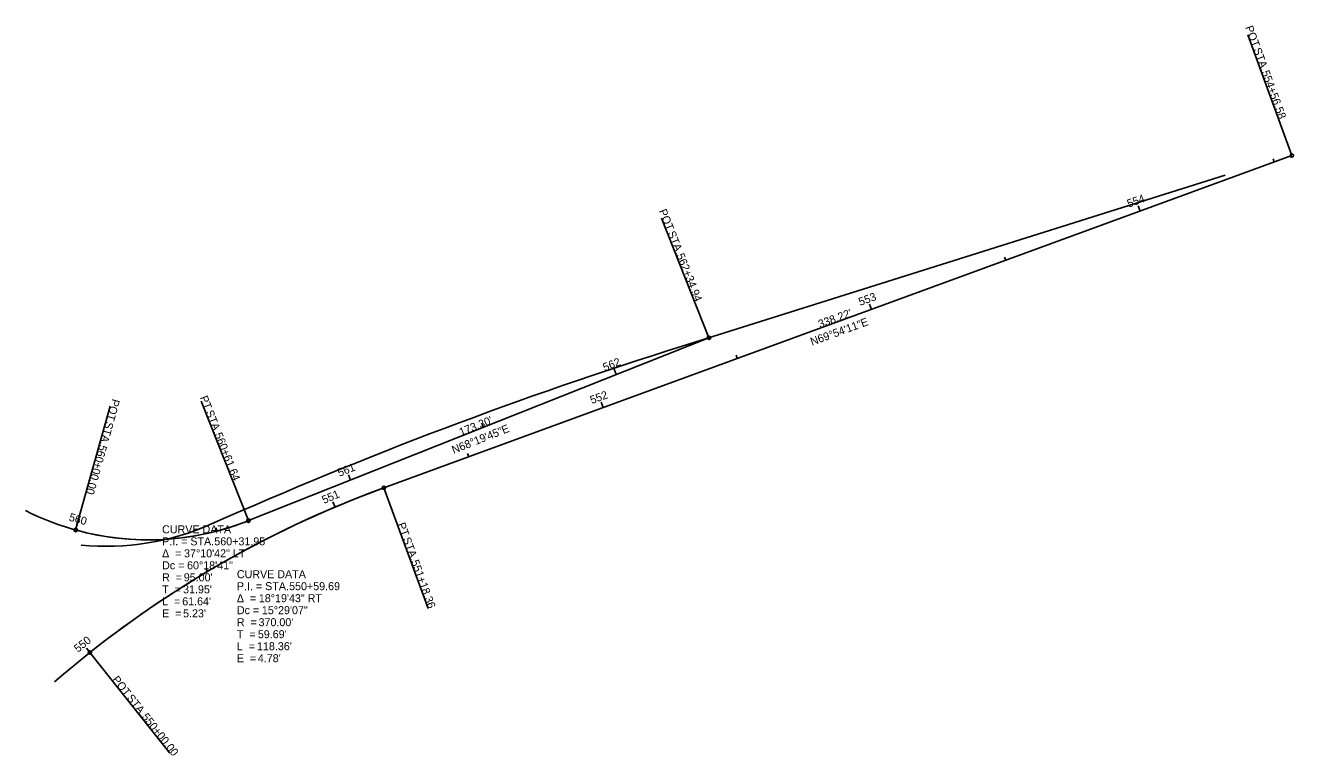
# Model space of a CAD drawing. Extents: x 151901 to 153152, y 330626 to 331116.
# Drawn here: x 152708.1 to 153151.7, y 330860.8 to 331116.2 of the extents above; entities that cross this region are included whole.
import ezdxf

# ---------------------------------------------------------------- set-up
doc = ezdxf.new("R2010")
doc.units = 0
for name, color, linetype in [('PM_P_Cells', 7, 'Continuous'), ('PV_P_Curb', 7, 'Continuous'), ('PV_P_EOP', 7, 'Continuous'), ('TR_Turning_Path1', 7, 'Continuous'), ('TR_Turning_Path2', 7, 'Continuous'), ('TR_Turning_Path3', 7, 'Continuous'), ('TR_Turning_Path4', 7, 'Continuous'), ('VG_P_Landscape_Limits', 7, 'Continuous')]:
    doc.layers.add(name, color=color, linetype=linetype)

msp = doc.modelspace()

# ---------------------------------------------------------------- linework, layer by layer
at = {"layer": 'PM_P_Cells'}
for centre, radius, start, end in [((152960.64, 330606.99), 370, 110.0968, 130.9263), ((152751.1, 331031.26), 95, 243.098, 291.6709)]:
    msp.add_arc(centre, radius, start, end, dxfattribs=at)
at = {"layer": 'PV_P_EOP'}
for p, q in [((152833.51, 330954.47), (153151.13, 331070.68)), ((152937.8, 331004.03), (153127.79, 331063.8))]:
    msp.add_line(p, q, dxfattribs=at)
for centre, radius, start, end in [((153404.51, 329520.74), 1554.98, 107.46589, 113.9509), ((152960.64, 330606.99), 370, 110.0968, 128.4256), ((152736.44, 331024.71), 90.69, 264.419, 293.9509)]:
    msp.add_arc(centre, radius, start, end, dxfattribs=at)
at = {"layer": 'TR_Turning_Path1'}
for p, q in [((153151.13, 331070.68), (153135.67, 331112.94)), ((152947.24, 331006.97), (152930.62, 331048.79)), ((152725.7, 330939.72), (152737.73, 330983.08)), ((152786.18, 330942.98), (152769.57, 330984.8)), ((152833.51, 330954.47), (152848.97, 330912.21)), ((152730.69, 330896.86), (152758.66, 330861.6))]:
    msp.add_line(p, q, dxfattribs=at)
for centre in [(153151.13, 331070.68), (152947.24, 331006.97), (152833.51, 330954.47), (152786.18, 330942.98), (152725.7, 330939.72), (152730.69, 330896.86)]:
    msp.add_circle(centre, 0.6, dxfattribs=at)
at = {"layer": 'TR_Turning_Path4'}
for p, q in [((153144.96, 331068.42), (153144.54, 331069.55)), ((153098, 331051.24), (153097.31, 331053.12)), ((153051.04, 331034.06), (153050.63, 331035.19)), ((153004.09, 331016.88), (153003.4, 331018.76)), ((152957.13, 330999.7), (152956.72, 331000.82)), ((152914.76, 330994.07), (152914.02, 330995.93)), ((152910.18, 330982.52), (152909.49, 330984.4)), ((152868.29, 330975.6), (152867.85, 330976.72)), ((152863.22, 330965.34), (152862.81, 330966.46)), ((152821.83, 330957.14), (152821.09, 330959)), ((152816.43, 330947.73), (152815.65, 330949.57)), ((152725.7, 330939.72), (152726.24, 330941.65)), ((152775.13, 330939.35), (152774.82, 330940.51)), ((152771.84, 330925.2), (152771.23, 330926.23)), ((152730.69, 330896.86), (152729.45, 330898.43))]:
    msp.add_line(p, q, dxfattribs=at)
at = {"layer": 'VG_P_Landscape_Limits'}
for p, q in [((152833.51, 330954.47), (153151.13, 331070.68)), ((152833.51, 330954.47), (153151.13, 331070.68)), ((152786.18, 330942.98), (152947.24, 331006.97)), ((152786.18, 330942.98), (152947.24, 331006.97))]:
    msp.add_line(p, q, dxfattribs=at)
for centre, radius, start, end in [((152960.64, 330606.99), 370, 110.0968, 128.4256), ((152751.1, 331031.26), 95, 254.4925, 291.6709), ((152751.1, 331031.26), 95, 254.4925, 291.6709)]:
    msp.add_arc(centre, radius, start, end, dxfattribs=at)

# ---------------------------------------------------------------- texts
at = {"layer": 'PV_P_Curb'}
for s, rotation, p in [('N69°54\'11"E', 20.0968, (152983.3, 331004.16)), ('N68°19\'45"E', 21.6709, (152857.92, 330966.32))]:
    msp.add_text(s, height=2.8, rotation=rotation, dxfattribs=at).set_placement(p)
at = {"layer": 'TR_Turning_Path1'}
for s, rotation, p in [('POT', 290.0968, (153134.75, 331115.57)), (' STA. ', 290.0968, (153137.23, 331108.81)), ('554+56.58', 290.0968, (153140.48, 331099.93)), ('POT', 291.6709, (152929.65, 331051.34)), (' STA. ', 291.6709, (152932.31, 331044.65)), ('562+34.94', 291.6709, (152935.8, 331035.86)), ('PT', 291.6709, (152769.11, 330986.05)), ('POT', 254.4925, (152738.52, 330985.77)), (' STA. ', 291.6709, (152770.74, 330981.95)), (' STA. ', 254.4925, (152736.6, 330978.83)), ('560+61.64', 291.6709, (152774.23, 330973.16)), ('560+00.00', 254.4925, (152734.07, 330969.72)), ('PT', 290.0968, (152838.22, 330941.73)), (' STA. ', 290.0968, (152839.73, 330937.58)), ('551+18.36', 290.0968, (152842.98, 330928.7)), ('POT', 308.4256, (152738.31, 330887.33)), (' STA. ', 308.4256, (152742.78, 330881.68)), ('550+00.00', 308.4256, (152748.66, 330874.28))]:
    msp.add_text(s, height=2.8, rotation=rotation, dxfattribs=at).set_placement(p)
at = {"layer": 'TR_Turning_Path2'}
for s, p in [('CURVE DATA', (152755.94, 330938.55)), ('P.I. = STA. ', (152755.94, 330934.35)), ('560+31.95', (152774.21, 330934.35)), ('Δ  = ', (152755.94, 330930.15)), ('37°10\'42" LT', (152763.62, 330930.15)), ('Dc = ', (152755.94, 330925.95)), ('60°18\'41"', (152764.68, 330925.95)), ('R  = ', (152755.94, 330921.75)), ("95.00'", (152763.53, 330921.75)), ('CURVE DATA', (152782.1, 330922.86)), ('T  = ', (152755.94, 330917.55)), ("31.95'", (152763.28, 330917.55)), ('P.I. = STA. ', (152782.1, 330918.66)), ('550+59.69', (152800.37, 330918.66)), ('L  = ', (152755.94, 330913.35)), ("61.64'", (152762.98, 330913.35)), ('Δ  = ', (152782.1, 330914.46)), ('18°19\'43" RT', (152789.78, 330914.46)), ('E  = ', (152755.94, 330909.15)), ("5.23'", (152763.28, 330909.15)), ('Dc = ', (152782.1, 330910.26)), ('15°29\'07"', (152790.84, 330910.26)), ('R  = ', (152782.1, 330906.06)), ("370.00'", (152789.68, 330906.06)), ('T  = ', (152782.1, 330901.86)), ("59.69'", (152789.44, 330901.86)), ('L  = ', (152782.1, 330897.66)), ("118.36'", (152789.14, 330897.66)), ('E  = ', (152782.1, 330893.46)), ("4.78'", (152789.44, 330893.46))]:
    msp.add_text(s, height=2.8, dxfattribs=at).set_placement(p)
at = {"layer": 'TR_Turning_Path3'}
for s, rotation, p in [("338.22'", 20.0968, (152986.03, 331010.32)), ("173.30'", 21.6709, (152860.49, 330972.55))]:
    msp.add_text(s, height=2.8, rotation=rotation, dxfattribs=at).set_placement(p)
at = {"layer": 'TR_Turning_Path4'}
for s, rotation, p in [('554', 20.0968, (153094.07, 331052.46)), ('553', 20.0968, (153000.16, 331018.1)), ('562', 21.6709, (152910.79, 330995.18)), ('552', 20.0968, (152906.24, 330983.74)), ('561', 21.6709, (152817.98, 330958.3)), ('551', 22.9402, (152812.55, 330948.81)), ('560', 344.4925, (152723.15, 330943.02)), ('550', 38.4256, (152726.51, 330896.74))]:
    msp.add_text(s, height=2.8, rotation=rotation, dxfattribs=at).set_placement(p)

doc.saveas('drawing.dxf')
